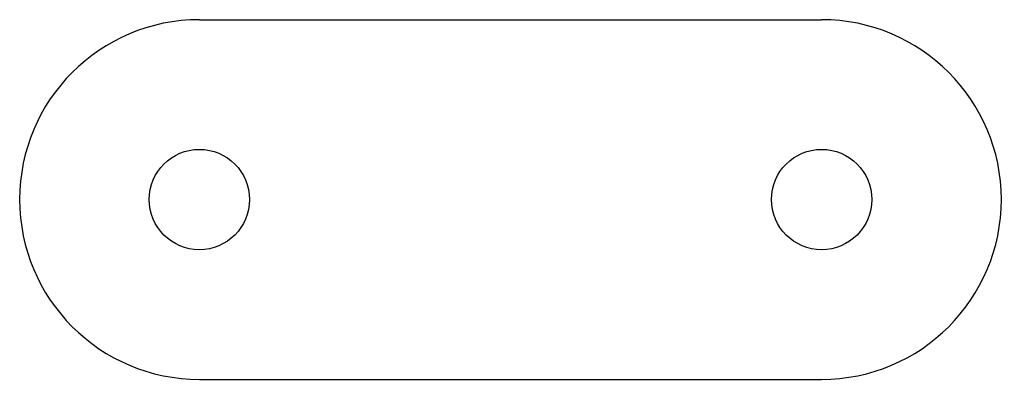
# Model space of a CAD drawing. Extents: x 43 to 161, y 23 to 66.
import ezdxf

# ---------------------------------------------------------------- set-up
doc = ezdxf.new("R2010")
doc.units = 0
doc.layers.get('0').update_dxf_attribs({"linetype": 'CONTINUOUS'})

msp = doc.modelspace()

# ---------------------------------------------------------------- linework, layer by layer
for p, q in [((64.79, 65.76), (139.21, 65.76)), ((64.79, 22.76), (139.21, 22.76))]:
    msp.add_line(p, q)
for centre in [(64.79, 44.26), (139.21, 44.26)]:
    msp.add_circle(centre, 6)
for centre, start, end in [((64.79, 44.26), 90, 270), ((139.21, 44.26), 270, 90)]:
    msp.add_arc(centre, 21.5, start, end)

doc.saveas('drawing.dxf')
